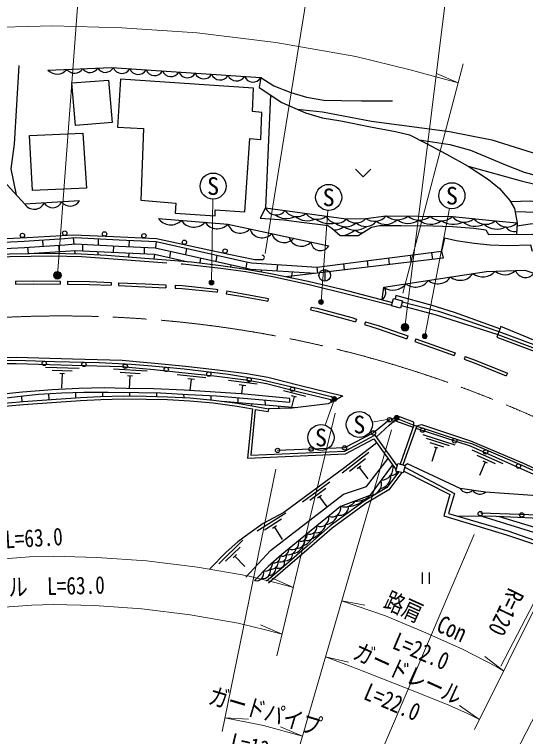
# Model space of a CAD drawing. Units: millimetres at full size, sheet at 1:1000; details may follow other scales. Extents: x 40000 to 680000, y 20000 to 380000.
# Drawn here: x 478082 to 531089, y 235880 to 310798 of the extents above; entities that cross this region are included whole.
import ezdxf
from ezdxf.enums import TextEntityAlignment as Align

# ---------------------------------------------------------------- set-up
doc = ezdxf.new("R2010")
doc.units = ezdxf.units.MM
doc.header["$LTSCALE"] = 1000
doc.linetypes.add('CHAIN', pattern=[18.5, 12, -1.5, 3.5, -1.5])
doc.linetypes.add('DASHED', pattern=[7.5, 6, -1.5])
for name, color, linetype, lineweight in [('M-BGD', 7, 'Continuous', 25), ('M-BMK', 2, 'CHAIN', 13), ('M-STR-HTXT', 7, 'Continuous', 13), ('M-STR-STRC', 7, 'Continuous', 25)]:
    doc.layers.add(name, color=color, linetype=linetype, lineweight=lineweight)
doc.styles.add('ＭＳ ゴシック', font='')
doc.styles.get('ＭＳ ゴシック').set_extended_font_data('MS Gothic')

msp = doc.modelspace()

# ---------------------------------------------------------------- hatches: boundary and pattern name
at = {"layer": 'M-STR-HTXT'}
for points in [[(482208, 283526, -1), (482883, 283956, -0.41421), (482761, 283404, -0.41421)], [(498739, 283100, -1), (498300, 282861, -0.41421), (498400, 283200, -0.41421)], [(510101, 281084, -1), (509662, 280845, -0.41421), (509762, 281184, -0.41421)], [(518239, 278110, -1), (518914, 278540, -0.41421), (518791, 277988, -0.41421)], [(520857, 277544, -1), (520418, 277304, -0.41421), (520518, 277644, -0.41421)], [(511489, 271014, -1), (511049, 270775, -0.41421), (511149, 271114, -0.41421)], [(517940, 269063, -1), (517501, 268824, -0.41421), (517601, 269163, -0.41421)]]:
    msp.add_hatch(color=256, dxfattribs=at).paths.add_polyline_path(points)

# ---------------------------------------------------------------- linework, layer by layer
at = {"layer": 'M-BGD'}
for p, q in [((480977, 287412), (481042, 286755)), ((484171, 287631), (484236, 286974)), ((485153, 286943), (485138, 286283)), ((486766, 287520), (486751, 286860)), ((489963, 287365), (489949, 286705)), ((492792, 287243), (492697, 286588)), ((522669, 287594), (522376, 286239)), ((479445, 286649), (479509, 285996)), ((482639, 286861), (482704, 286204)), ((484300, 286317), (484333, 285986)), ((486737, 286200), (486729, 285871)), ((488350, 286777), (488335, 286117)), ((491548, 286638), (491533, 285978)), ((494262, 286237), (494166, 285582)), ((495924, 286540), (495828, 285885)), ((481106, 286098), (481114, 286026)), ((489934, 286045), (489925, 285637)), ((492601, 285933), (492527, 285430)), ((497394, 285534), (497318, 285015)), ((499055, 285838), (498959, 285183)), ((516864, 285538), (516946, 284840)), ((519131, 285826), (519216, 285107)), ((521341, 286107), (521428, 285366)), ((495732, 285230), (495724, 285176)), ((500525, 284832), (500493, 284614)), ((502186, 285136), (502091, 284482)), ((505380, 284857), (505284, 284202)), ((512208, 284945), (512285, 284293)), ((514665, 285258), (514744, 284582)), ((503682, 284305), (503653, 284105)), ((506886, 284099), (506795, 283481)), ((509452, 284595), (509526, 283969)), ((510258, 284327), (510258, 283127)), ((478181, 283120), (478186, 282820)), ((482825, 283118), (482822, 282818)), ((483579, 283109), (483576, 282809)), ((488108, 282994), (488096, 282694)), ((488873, 282963), (488861, 282664)), ((493792, 282747), (493777, 282447)), ((494760, 282700), (494745, 282400)), ((499153, 282278), (499103, 281982)), ((500096, 282118), (500046, 281822)), ((504407, 281345), (504348, 281051)), ((508861, 280440), (508801, 280146)), ((513549, 279196), (513461, 278909)), ((514485, 278910), (514397, 278623)), ((518870, 277442), (518771, 277158)), ((519704, 277151), (519605, 276867)), ((523793, 275679), (523689, 275397)), ((524827, 275298), (524724, 275017)), ((484794, 274076), (481296, 274186)), ((484085, 273798), (481986, 273864)), ((483271, 273523), (482781, 273539)), ((483026, 273531), (482979, 272032)), ((491847, 273774), (488353, 273981)), ((491131, 273516), (489034, 273640)), ((529201, 273566), (529077, 273293)), ((490309, 273264), (489820, 273293)), ((490065, 273279), (489987, 271972)), ((497926, 273092), (494943, 273407)), ((496751, 272915), (496055, 272988)), ((496403, 272951), (496280, 271785)), ((503254, 272440), (500276, 272808)), ((502076, 272283), (501381, 272369)), ((501728, 272326), (501617, 271426)), ((481671, 270828), (481645, 271452)), ((484465, 271020), (484442, 271585)), ((487262, 271159), (487244, 271605)), ((490062, 271209), (490047, 271588)), ((492866, 271165), (492851, 271535)), ((495673, 271056), (495659, 271397)), ((498485, 270820), (498467, 271252)), ((508315, 271162), (505988, 271746)), ((507350, 271095), (506807, 271231)), ((512136, 271224), (511329, 270733)), ((478877, 270619), (478853, 271200)), ((499687, 270665), (507298, 270006)), ((501299, 270525), (501279, 271029)), ((504111, 270281), (504091, 270785)), ((506652, 270563), (506652, 270958)), ((507079, 271163), (506799, 270049)), ((502714, 270190), (502705, 270403)), ((503051, 269819), (504389, 269591)), ((504441, 269887), (504389, 269591)), ((505527, 269919), (505517, 270160)), ((516960, 268185), (515586, 266957)), ((519515, 268202), (518069, 264136)), ((519798, 268102), (518360, 264059)), ((520434, 267231), (523761, 266163)), ((523196, 266030), (520815, 266794)), ((522628, 265897), (521200, 266355)), ((514845, 265345), (512077, 263204)), ((521822, 265841), (521364, 264412)), ((521989, 265787), (521655, 265894)), ((528751, 264182), (525554, 265606)), ((514475, 264680), (512814, 263395)), ((527989, 264192), (526071, 265047)), ((514022, 263950), (513634, 263650)), ((513828, 263800), (514746, 262613)), ((526908, 264346), (526297, 262976)), ((527132, 264246), (526684, 264445)), ((510777, 262263), (507959, 260187)), ((510391, 261606), (508700, 260361)), ((509921, 260887), (509526, 260597)), ((509724, 260742), (510492, 259699)), ((506227, 259048), (503264, 257184)), ((505794, 258421), (504016, 257302)), ((505272, 257738), (504858, 257477)), ((505065, 257608), (505864, 256338)), ((501780, 256248), (499273, 253805)), ((501488, 255545), (499984, 254079)), ((501121, 254768), (500770, 254426)), ((500945, 254597), (501992, 253523)), ((520382, 252903), (520382, 251729)), ((521082, 252903), (521082, 251729))]:
    msp.add_line(p, q, dxfattribs=at)
at = {"layer": 'M-BGD', "linetype": 'DASHED'}
for p, q in [((528216, 277577), (532096, 276146)), ((528331, 277893), (532212, 276462))]:
    msp.add_line(p, q, dxfattribs=at)
at = {"layer": 'M-BGD'}
for points in [[(484832, 291465), (479166, 291108), (474674, 295980), (467349, 297204), (466581, 297894), (476357, 298812), (476612, 304041), (473802, 305204)], [(478533, 305507), (478056, 297331), (477697, 294764), (478253, 292098)], [(481561, 305025), (488146, 305281), (503627, 304255), (504979, 303388), (506740, 302699), (508374, 302215), (510161, 301908), (511998, 301857), (514066, 301832), (517281, 301832)], [(503627, 304255), (503448, 303209), (505822, 301679), (508272, 300582), (509982, 300072), (511922, 299766), (515010, 299128), (517588, 298669), (519068, 298312), (520753, 297444), (522884, 296286), (525130, 295061), (527248, 293684), (528397, 292740), (529443, 291490), (529954, 290674), (530209, 289169), (530138, 287988)], [(504635, 302444), (504135, 290740), (512496, 289581), (514514, 289622), (516642, 289898), (523510, 289829), (527957, 289397), (530209, 289169)], [(507418, 300964), (510027, 300679), (515097, 299731), (523216, 298646), (527587, 297789), (532991, 296102)], [(520088, 297786), (523239, 297314), (525384, 296721), (529006, 295203), (530953, 294428), (535717, 293110), (539629, 291819), (543311, 290438), (548312, 288435), (549851, 288176)], [(513462, 294733), (514257, 293938), (515053, 294733)], [(525130, 295061), (530622, 293542), (533887, 292732), (537144, 291713), (539939, 290818), (544429, 289038), (547783, 287639), (551529, 286697), (554234, 285466), (556341, 284298), (559714, 282390), (563520, 280999), (566540, 279777), (568972, 278747), (571430, 277739)], [(504135, 290740), (503549, 289664), (506026, 289483), (508136, 289223), (510116, 288983), (510576, 288905), (510995, 288626), (511860, 287859), (513744, 287873), (515097, 288738), (515949, 288891), (518182, 288891), (521517, 288850), (523519, 288807), (525710, 288626), (526966, 288458), (527231, 287956), (531728, 288006), (540427, 285014), (542838, 283897), (545816, 282409), (548454, 281353), (551422, 280204), (556813, 278204)], [(570886, 276683), (568436, 277723), (565276, 278715), (562111, 280044), (559485, 281260), (557915, 282161), (555823, 283224), (553850, 283978), (552101, 284624), (550424, 285359), (542891, 288552), (541071, 288995), (539664, 289371), (538301, 289798), (536817, 290250), (535094, 290744), (532844, 291224), (531610, 291416), (529537, 291341)], [(530009, 290346), (533344, 290261), (535657, 290036), (537399, 289585), (539868, 288684), (542557, 287638), (545153, 286383), (547551, 285594), (549258, 284987), (551398, 283953), (553712, 282882), (556576, 281810), (558156, 281147), (559539, 280400), (561627, 279215), (563440, 278333), (565486, 277501), (567249, 276684), (569338, 275880), (570322, 275585)], [(493018, 289627), (500218, 289034), (510682, 286797)], [(530191, 288861), (531571, 289060), (533331, 289113), (535301, 288755), (538324, 287862), (544817, 285515), (547326, 284439), (551383, 282550), (555012, 281344), (556727, 280503), (559862, 278768), (563151, 277380), (565798, 276154), (567473, 275556), (568871, 274624), (569702, 274381)], [(466615, 286274), (471134, 286914), (475221, 287441), (479363, 287666), (484203, 287930), (488346, 287761), (492815, 287553), (500329, 285934), (503011, 285366), (503783, 285366)], [(465235, 285368), (465236, 285706), (469374, 286276), (474834, 287074), (479078, 287286), (483268, 287565), (484363, 287645), (488952, 287407), (492771, 287248), (501992, 285179), (502662, 285032), (509452, 284595), (522376, 286239), (522536, 285496), (506279, 283588)], [(469413, 285615), (469467, 285622), (474898, 286417), (479116, 286627), (483315, 286906), (484370, 286984), (488921, 286747), (492685, 286591), (501849, 284534), (502569, 284377), (509304, 283943)], [(531819, 286221), (531624, 286853), (529259, 286775), (527422, 286860), (525745, 287039), (523893, 287322), (522669, 287594)], [(479584, 285997), (483361, 286248), (484377, 286323), (488890, 286088), (492598, 285934), (496112, 285145)], [(443409, 283166), (447372, 283643), (450742, 284018), (455738, 284485), (461252, 285040), (465488, 285389), (468497, 285570), (474825, 285882), (477576, 285959), (481708, 286037), (485014, 285972), (487649, 285817), (496436, 285120), (499479, 284758), (502127, 284383), (504671, 283919), (508558, 283119), (512019, 282293), (517289, 280925)], [(516204, 281207), (516380, 282502), (527038, 284134), (531001, 284268), (535794, 282716)], [(478181, 283120), (480048, 283148), (482825, 283118)], [(478186, 282820), (480048, 282848), (482822, 282818)], [(483576, 282809), (485858, 282784), (488096, 282694)], [(483579, 283109), (485866, 283084), (488108, 282994)], [(488861, 282664), (491629, 282552), (493777, 282447)], [(488873, 282963), (491642, 282852), (493792, 282747)], [(494760, 282700), (495507, 282663), (498998, 282304), (499153, 282278)], [(494745, 282400), (495485, 282364), (498958, 282006), (499103, 281982)], [(500046, 281822), (501570, 281564), (504209, 281079), (504348, 281051)], [(500096, 282118), (501622, 281860), (504266, 281373), (504407, 281345)], [(528430, 278168), (523734, 279884), (521400, 280615), (517645, 281637), (517558, 281276)], [(518293, 280965), (522049, 280002), (525015, 279047), (528331, 277893)], [(508861, 280440), (509471, 280316), (513068, 279343), (513549, 279196)], [(518192, 280585), (521831, 279624), (524860, 278656), (528216, 277577)], [(508801, 280146), (509402, 280024), (512985, 279055), (513461, 278909)], [(514485, 278910), (515903, 278476), (518870, 277442)], [(514397, 278623), (515810, 278191), (518771, 277158)], [(519605, 276867), (521272, 276286), (523689, 275397)], [(519704, 277151), (521373, 276569), (523793, 275679)], [(449334, 273436), (456621, 273847), (464122, 274363), (468468, 274669), (472865, 274958), (476042, 275174), (478264, 275253), (484102, 275068), (489248, 274938), (491092, 274752), (492640, 274623), (495837, 274291), (498877, 273958), (502180, 273550), (504358, 273156), (507750, 272304), (512136, 271224)], [(524724, 275017), (525750, 274639), (529077, 273293)], [(524827, 275298), (525858, 274919), (529201, 273566)], [(449606, 270919), (449532, 271545), (449993, 273110), (455613, 273294), (463850, 273865), (468209, 274178), (471728, 274399), (475377, 274601), (478251, 274583), (484083, 274398), (489206, 274269), (491030, 274085), (492578, 273956), (495766, 273625), (498799, 273293), (502079, 272887), (504216, 272501), (507589, 271654), (511329, 270733), (510629, 270383), (506888, 269959), (504441, 269887)], [(449825, 273178), (459978, 273834), (466642, 274252), (472726, 274672), (475409, 274830), (477630, 274917), (479246, 274888), (482246, 274787), (486857, 274671), (490218, 274498), (492338, 274339), (495670, 274022), (500286, 273474), (503641, 272926), (507434, 272018), (510918, 271158)], [(506652, 270958), (501589, 271429), (495697, 271824), (492554, 271955), (489675, 271974), (487397, 272049), (484762, 271993), (481995, 271861), (478900, 271597), (475154, 271221), (468059, 270261), (456849, 268848), (456039, 269657), (449532, 271545)], [(428010, 264595), (433194, 266270), (441228, 268830), (447745, 270900), (449606, 270919), (455731, 269042), (456428, 268403), (461961, 269080), (473133, 270529), (478403, 271149), (480586, 271394), (482986, 271526), (485283, 271620), (487786, 271601), (490967, 271582), (493225, 271526), (496130, 271372), (499048, 271222), (506652, 270563)], [(455905, 267673), (456556, 267524), (473523, 269980), (477424, 270490), (479002, 270630), (482424, 270884), (484918, 271050), (487023, 271153), (489390, 271216), (491756, 271191), (493970, 271140), (496295, 271025), (498738, 270796), (501219, 270453), (504441, 269887)], [(455905, 267365), (456544, 267219), (473564, 269682), (477457, 270192), (479026, 270331), (482445, 270585), (484935, 270750), (487035, 270853), (489392, 270916), (491751, 270891), (493959, 270840), (496273, 270726), (498703, 270498), (501172, 270156), (502755, 269878)], [(502755, 269878), (502263, 264777), (512418, 265198), (515361, 266756), (517674, 263558)], [(503051, 269819), (502595, 265091), (512338, 265494), (515451, 267143), (517774, 263932)], [(519518, 268211), (519506, 268509), (517853, 269104), (517513, 268657)], [(516978, 268745), (515308, 267389), (512321, 265821), (505367, 265574)], [(516960, 268185), (517513, 268657), (519434, 267974)], [(517613, 268934), (519515, 268202), (524459, 266562), (525484, 266283), (530699, 264043), (537413, 260976)], [(519798, 268102), (520306, 268259), (525395, 266560), (530765, 264276), (537761, 261054), (537467, 260627)], [(519712, 267862), (525348, 266026), (537467, 260627), (532299, 260856), (526932, 261238), (524302, 261620), (518835, 264176), (518615, 263991)], [(515654, 266350), (512345, 263791), (506034, 259142), (503870, 257988), (502428, 256943), (501238, 256078), (500048, 254997), (498353, 253267)], [(502067, 252402), (504628, 255177), (512201, 261016), (514581, 261809), (516836, 264716)], [(517293, 264085), (514943, 260886), (511906, 259735), (505808, 254774), (504379, 253533), (502969, 252077)], [(518575, 263840), (523737, 261099), (523109, 259018), (529245, 257209), (534789, 255281), (536911, 254469), (538308, 253462), (540656, 252888), (540047, 250382), (555301, 246400)], [(517961, 263344), (516709, 261703), (514351, 260296), (510839, 257740), (508451, 255645), (505728, 253296), (504236, 252014)], [(518275, 263261), (516912, 261475), (514517, 260045), (511026, 257506), (508648, 255419), (505924, 253069), (504431, 251787)], [(518459, 263404), (523222, 260985), (522621, 258765), (529096, 256821), (534681, 254928), (536941, 254015), (538107, 253174), (540140, 252709), (539490, 250072)], [(523941, 258772), (528040, 258754), (534039, 258476), (542816, 258180), (542625, 257745), (550676, 253905), (557459, 250592)], [(526436, 259092), (533386, 258853), (542389, 258574)], [(526555, 258761), (537818, 255244), (541269, 253386), (541184, 252963), (556719, 249154)], [(528255, 258744), (537920, 255820), (541798, 253628), (541711, 252834)]]:
    msp.add_lwpolyline(points, dxfattribs=at)
for points in [[(484026, 303719), (487825, 303980), (488229, 299589), (484430, 299281)], [(491480, 298980), (491178, 291520), (494829, 291220), (494766, 290191), (498905, 289902), (498905, 290543), (501986, 290319), (502499, 297935), (503622, 297839), (503751, 300629), (502760, 300713), (502884, 303163), (489085, 304093), (488764, 299090)], [(485166, 298497), (485570, 292778), (479965, 292540), (479656, 298236)], [(517384, 281319), (518325, 281088), (518123, 280325), (517201, 280558)], [(528525, 278432), (528116, 277299), (531989, 275858), (532348, 276832)], [(517844, 264196), (518615, 263991), (518411, 263224), (517640, 263430)]]:
    msp.add_lwpolyline(points, close=True, dxfattribs=at)
at = {"layer": 'M-BGD', "linetype": 'DASHED'}
msp.add_lwpolyline([(443472, 282717), (447422, 283206), (450787, 283580), (455781, 284048), (461293, 284602), (465520, 284950), (468521, 285130), (474705, 285572), (477589, 285679), (481956, 285742), (485036, 285675), (487888, 285484), (495533, 284923), (499475, 284490), (502086, 284139), (504877, 283614), (508638, 282794), (512842, 281741), (517220, 280637)], dxfattribs=at)
at = {"layer": 'M-BGD'}
for centre, radius in [((478908, 287867), 225), ((483293, 288106), 225), ((487422, 288024), 225), ((491515, 287839), 225), ((495705, 287161), 225), ((499933, 286250), 225), ((510258, 283727), 600), ((481168, 274598), 225), ((485283, 274485), 225), ((489580, 274305), 225), ((493831, 273971), 225), ((498241, 273490), 225), ((502411, 272899), 225), ((506902, 271914), 225), ((516978, 268745), 225), ((515308, 267389), 225), ((520411, 267668), 225), ((523745, 266561), 225), ((512321, 265821), 225), ((505367, 265574), 225), ((508844, 265698), 225), ((526938, 265413), 225), ((530349, 263949), 225), ((526397, 259016), 225), ((530702, 258868), 225)]:
    msp.add_circle(centre, radius, dxfattribs=at)
for centre, radius, start, end in [((482505, 305880), 1273, 222.15167, 322.28517), ((484319, 305693), 1000, 216.26669, 328.17015), ((485926, 305687), 920, 214.5529, 329.88394), ((487518, 305737), 946, 212.72897, 330.26991), ((489217, 305625), 946, 202.15161, 330.26991), ((490915, 305512), 946, 202.15161, 330.26991), ((492614, 305400), 946, 202.15161, 330.26991), ((494312, 305287), 946, 202.15161, 330.26991), ((496011, 305175), 946, 202.15161, 330.26991), ((497709, 305062), 946, 202.15161, 330.26991), ((499408, 304950), 946, 202.15161, 330.26991), ((501106, 304837), 946, 202.15161, 330.26991), ((502805, 304725), 946, 202.15161, 330.26991), ((483861, 292030), 1124, 217.40759, 329.80532), ((480132, 291752), 1161, 213.68288, 333.53003), ((482041, 291752), 1012, 210.77177, 336.44114), ((505235, 291186), 1187, 202.07044, 322.14411), ((506276, 291733), 2102, 235.05837, 295.42229), ((507379, 291283), 1462, 214.38053, 309.83402), ((509497, 290997), 1448, 215.29713, 308.91741), ((494289, 290526), 1556, 215.25169, 315.33284), ((496700, 290298), 1566, 213.58608, 316.99845), ((499112, 290102), 1537, 214.55631, 316.02822), ((508478, 291566), 2165, 233.10923, 292.27251), ((510804, 291747), 2653, 235.41251, 282.35649), ((511544, 290398), 1254, 204.85783, 319.35672), ((513486, 290549), 1384, 224.33741, 317.96629), ((514481, 290296), 1489, 229.45548, 320.57402), ((515425, 290937), 1600, 235.28661, 319.52818), ((516610, 290613), 1598, 232.2323, 316.04371), ((517779, 291340), 1836, 231.74742, 307.0987), ((518929, 291078), 1960, 233.4113, 304.40627), ((520055, 291315), 1854, 230.91915, 307.92697), ((521239, 290961), 1923, 231.2841, 305.24122), ((522365, 291106), 1715, 226.94846, 311.89765), ((523575, 291258), 2235, 236.69952, 296.65499), ((524730, 290835), 1581, 219.51016, 309.38392), ((525876, 290958), 2136, 232.57202, 295.61035), ((526949, 290573), 1549, 218.29999, 310.59409), ((529177, 290211), 1466, 213.70089, 314.74234), ((501498, 289451), 1346, 198.03429, 317.82964), ((503775, 288964), 1346, 198.03429, 317.82964), ((511350, 289806), 1356, 262.89311, 311.01431), ((512438, 290439), 1668, 230.30323, 310.16253), ((513404, 290521), 2092, 236.19127, 305.2541), ((528113, 290479), 1956, 227.76816, 297.92251), ((529931, 289399), 1110, 215.69066, 281.80178), ((506051, 288477), 1346, 198.03429, 317.82964), ((510733, 292446), 4839, 288.68946, 303.8857), ((514215, 289297), 1170, 227.88979, 266.5517), ((507837, 288096), 1346, 198.03429, 317.82964), ((509820, 287282), 990, 185.22854, 330.63539), ((503783, 285591), 225, 270, 90), ((526654, 285272), 1699, 232.8223, 319.33608), ((528960, 285366), 1574, 229.75821, 314.10949), ((531077, 284573), 1075, 198.23809, 325.12067), ((519686, 284089), 1584, 231.12153, 326.29629), ((521998, 284443), 1584, 231.12153, 326.29629), ((524310, 284797), 1584, 231.12153, 326.29629), ((515741, 281929), 858, 302.6301, 41.83933), ((517347, 283914), 1712, 235.62142, 321.7964), ((510864, 270939), 225, 256.12458, 76.12459), ((517532, 268724), 225, 68.95923, 248.95923), ((516134, 263705), 1219, 269.23307, 18.15939), ((515801, 262906), 1319, 280.79141, 3.34748), ((517228, 263616), 642, 260.08608, 338.51437), ((514909, 262142), 1257, 271.562, 15.83046), ((525039, 262069), 862, 211.33129, 312.13785), ((513585, 262178), 1874, 265.08449, 316.43877), ((526358, 261910), 883, 212.95985, 310.50929), ((512239, 261148), 1452, 256.74678, 324.77648), ((512824, 261704), 1915, 267.87756, 318.11078), ((511046, 259543), 880, 245.69442, 12.56524), ((511806, 259785), 947, 257.54865, 0.32872), ((509794, 258582), 904, 248.15873, 10.10094), ((510220, 259335), 1461, 275.67147, 341.05543), ((508674, 257660), 788, 252.26902, 5.99065), ((509402, 257990), 969, 256.20261, 353.49825), ((508460, 256949), 718, 247.8618, 8.02305), ((507783, 258925), 2777, 293.74873, 321.46641), ((507409, 256203), 785, 264.23074, 5.97088), ((507760, 256813), 681, 250.01738, 8.24229), ((507412, 257318), 1759, 288.33315, 327.87562), ((506916, 255932), 658, 236.80444, 21.45523), ((506853, 256067), 1188, 274.14832, 339.42674), ((505666, 254625), 631, 246.77296, 12.91717), ((505800, 255349), 756, 256.51411, 2.48651), ((506220, 254844), 720, 257.97738, 2.9961), ((506467, 255636), 890, 257.95079, 346.11314), ((504720, 253948), 704, 259.66907, 7.92108), ((505010, 254515), 622, 252.73619, 9.18173), ((505518, 253938), 588, 238.05646, 20.06834), ((503864, 253040), 761, 259.79731, 16.43368), ((504064, 253812), 769, 259.08292, 8.09372), ((504427, 253374), 783, 273.8815, 4.78248), ((503166, 252836), 784, 255.51119, 16.36021)]:
    msp.add_arc(centre, radius, start, end, dxfattribs=at)
at = {"layer": 'M-BMK'}
msp.add_arc((482942, 159518), 120000, 61.65766, 94.90016, dxfattribs=at)
at = {"layer": 'M-STR-HTXT'}
for p, q in [((482546, 283741), (485191, 319440)), ((508511, 313365), (504077, 286012)), ((518576, 278325), (522763, 311989)), ((524632, 305667), (518348, 281888)), ((524109, 303688), (521857, 304666)), ((498520, 282981), (498663, 291642)), ((509882, 280965), (510572, 290474)), ((520637, 277424), (523198, 290666)), ((511269, 270894), (510320, 268183)), ((505302, 244245), (511342, 269441)), ((517721, 268944), (515179, 268490)), ((517175, 267706), (507459, 234250)), ((528530, 243194), (539910, 265133)), ((505189, 263605), (499615, 236394)), ((525789, 236624), (536022, 257216)), ((515178, 232038), (525760, 256860)), ((541661, 256860), (526314, 226854)), ((507007, 251354), (504755, 252332)), ((512023, 249965), (514435, 249506)), ((505840, 246489), (503589, 247467)), ((510337, 244159), (512730, 243612)), ((528810, 242703), (526849, 244180)), ((526238, 237680), (524230, 239092)), ((499909, 237827), (502359, 237678)), ((507945, 235923), (505687, 236887))]:
    msp.add_line(p, q, dxfattribs=at)
for points in [[(387821, 306160), (394265, 305244), (401411, 304552), (408840, 304193), (416432, 304236), (422513, 304620), (447572, 306909), (461282, 308165), (470243, 308981), (476874, 309463), (482056, 309607), (489226, 309420), (497016, 308888), (505184, 307881), (513473, 306426), (519125, 305068), (524109, 303688)], [(451792, 252065), (452582, 252137), (466285, 253393), (474731, 254162), (479632, 254518), (482104, 254587), (486637, 254469), (491775, 254118), (497058, 253467), (502284, 252549), (505359, 251811), (507007, 251354)], [(452319, 247093), (453037, 247158), (466740, 248413), (475139, 249178), (479883, 249523), (482108, 249585), (486401, 249473), (491299, 249139), (496319, 248520), (501267, 247651), (504107, 246969), (505840, 246489)], [(512023, 249965), (512103, 249943), (516567, 248415), (520763, 246651), (524553, 244936), (528099, 243097), (528810, 242703)], [(510337, 244159), (513455, 242969), (518470, 241012), (522893, 239254), (524993, 238318), (526299, 237649)], [(499909, 237827), (503903, 237016), (507945, 235923)]]:
    msp.add_lwpolyline(points, dxfattribs=at)
for centre, radius in [((482546, 283741), 400), ((498520, 282981), 250), ((509882, 280965), 250), ((518576, 278325), 400), ((520637, 277424), 250), ((511269, 270894), 250), ((517721, 268944), 250)]:
    msp.add_circle(centre, radius, dxfattribs=at)
at = {"layer": 'M-STR-STRC'}
for centre in [(498685, 292992), (510670, 291820), (523455, 291992), (513850, 268252), (509874, 266908)]:
    msp.add_circle(centre, 1350, dxfattribs=at)

# ---------------------------------------------------------------- texts
at = {"layer": 'M-STR-HTXT', "style": 'ＭＳ ゴシック', "width": 0.8}
for s, rotation, p in [('路 肩 Con\u3000L=63.0', 3.298, (474700, 254706)), ('ガードレール\u3000L=63.0', 1.514, (477497, 249895)), ('路肩\u3000Con', 335.643, (520123, 246979)), ('L=22.0', 337.002, (519688, 243393)), ('ガードレール', 335.643, (518298, 241079)), ('L=22.0', 336.872, (516702, 238125)), ('ガードパイプ', 343.453, (503677, 237110)), ('L=13.0', 346.511, (503109, 233263))]:
    msp.add_text(s, height=1833, rotation=rotation, dxfattribs=at).set_placement(p, align=Align.BOTTOM_CENTER)
msp.add_text('R=120', height=1833, rotation=243.925, dxfattribs=at).set_placement((528855, 251656), align=Align.BOTTOM_LEFT)
at = {"layer": 'M-STR-STRC', "style": 'ＭＳ ゴシック'}
for p in [(498685, 292992), (523455, 291992), (510670, 291820), (513850, 268252), (509874, 266908)]:
    msp.add_text('S', height=1833, dxfattribs=at).set_placement(p, align=Align.MIDDLE_CENTER)

doc.saveas('drawing.dxf')
